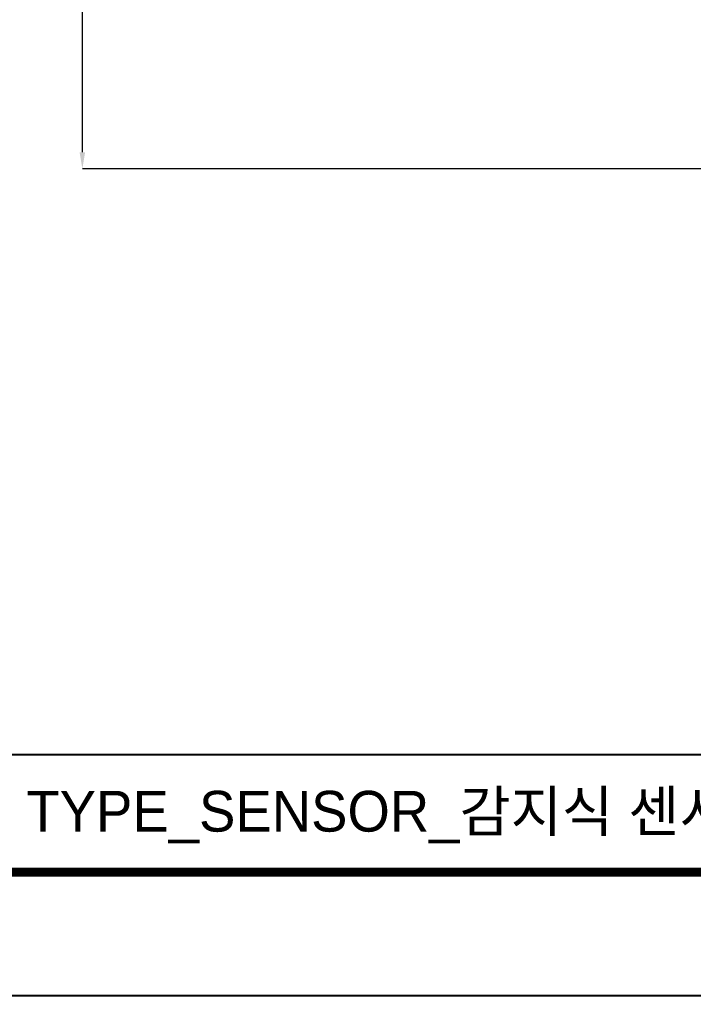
# Model space of a CAD drawing. Extents: x 0 to 948, y 0 to 695.
# Drawn here: x 317.1 to 479.8, y 0 to 235.6 of the extents above; entities that cross this region are included whole.
import ezdxf

# ---------------------------------------------------------------- set-up
doc = ezdxf.new("R2010")
doc.units = 0
doc.header["$LTSCALE"] = 10
doc.header["$MEASUREMENT"] = 0
doc.header["$PDMODE"] = 3
doc.header["$PDSIZE"] = -10
doc.layers.get('0').update_dxf_attribs({"linetype": 'CONTINUOUS'})
doc.layers.get('DEFPOINTS').update_dxf_attribs({"linetype": 'CONTINUOUS'})
doc.styles.add('Daelim Dimension', font='')
doc.styles.get('Daelim Dimension').set_extended_font_data('나눔고딕')
doc.dimstyles.new('DEFAULT', dxfattribs={"dimscale": 2, "dimtxt": 2, "dimasz": 2, "dimexe": 0, "dimexo": 2, "dimgap": 1, "dimtad": 1, "dimdec": 0, "dimzin": 9, "dimdsep": 46, "dimtxsty": 'Daelim Dimension', "dimcen": 0.5, "dimclrd": 5, "dimclre": 5, "dimclrt": 256, "dimadec": 1, "dimazin": 0, "dimtfac": 1, "dimtdec": 0, "dimtix": 1, "dimtmove": 0, "dimatfit": 3, "dimfxl": 1, "dimtolj": 1, "dimtzin": 1, "dimlwd": 9, "dimlwe": 9, "dimarcsym": 0})

# ---------------------------------------------------------------- blocks, each defined once
blk = doc.blocks.new('*D2')
at = {"color": 5, "lineweight": 9, "ltscale": 0.5, "transparency": 16777216}
for p, q in [((469.81, 386.35), (332.28, 386.35)), ((332.28, 203.56), (332.28, 382.35)), ((495.66, 199.56), (332.28, 199.56))]:
    blk.add_line(p, q, dxfattribs=at)
at = {"color": 5, "ltscale": 0.5, "transparency": 16777216}
for points in [[(331.61, 382.35), (332.95, 382.35), (332.28, 386.35)], [(331.61, 203.56), (332.95, 203.56), (332.28, 199.56)]]:
    blk.add_solid(points, dxfattribs=at)
at = {"layer": 'DEFPOINTS', "color": 0, "ltscale": 0.5, "transparency": 16777216}
for p in [(332.28, 386.35), (473.81, 386.35), (499.66, 199.56)]:
    blk.add_point(p, dxfattribs=at)
at = {"color": 7, "lineweight": -3, "ltscale": 0.5, "transparency": 16777216, "insert": (324.87, 292.96), "char_height": 10, "attachment_point": 5, "rotation": 90, "style": 'Daelim Dimension'}
blk.add_mtext('\\A1;400', dxfattribs=at)

msp = doc.modelspace()

# ---------------------------------------------------------------- linework, layer by layer
at = {"color": 5, "lineweight": -3}
msp.add_line((15.24, 58.19), (778.46, 58.19), dxfattribs=at)
at = {"lineweight": -3, "ltscale": 0.5}
msp.add_lwpolyline([(0, 0), (947.86, 0), (947.86, 694.51), (0, 694.51)], close=True, dxfattribs=at)
at = {"color": 5, "linetype": 'ByBlock', "lineweight": -3, "const_width": 2.18}
msp.add_lwpolyline([(15.24, 29.74), (932.52, 29.74), (932.52, 678.39), (15.24, 678.39)], close=True, dxfattribs=at)

# ---------------------------------------------------------------- texts
at = {"color": 2, "lineweight": -3, "insert": (185.41, 49.39), "char_height": 9.83765, "width": 565.197, "attachment_point": 1, "style": 'Daelim Dimension'}
msp.add_mtext('{\\fPretendard Variable SemiBold|b0|i0|c129|p2;대림바스(주)} SENSOR TYPE_SENSOR_감지식 센서수전(살균수 일체형)_DL L8410J', dxfattribs=at)

# ---------------------------------------------------------------- dimensions: what is measured, and where the dimension line sits
at = {"color": 5, "lineweight": -3, "ltscale": 0.5}
dim = msp.add_linear_dim(base=(332.28, 386.35), p1=(499.66, 199.56), p2=(473.81, 386.35), angle=90, text='400', dimstyle='DEFAULT', override={"dimtxt": 5, "dimclrd": 5, "dimclre": 5, "dimclrt": 7}, dxfattribs=at)
dim.commit()
dim.dimension.update_dxf_attribs({"geometry": '*D2', "text_midpoint": (324.87, 292.96)})

doc.saveas('drawing.dxf')
